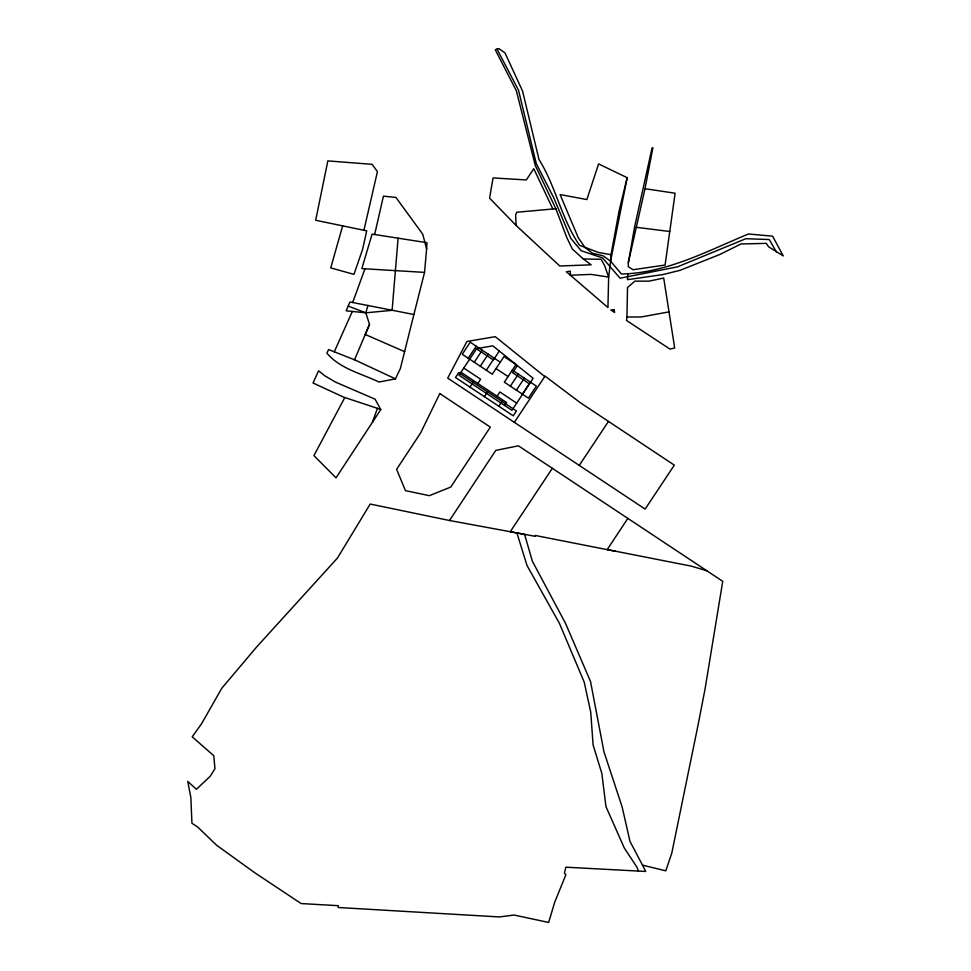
<?xml version="1.0" encoding="UTF-8"?>
<svg xmlns="http://www.w3.org/2000/svg" width="971" height="971" viewBox="0 0 971 971"><rect width="100%" height="100%" fill="white"/><g stroke="black" fill="none" stroke-linecap="round" stroke-linejoin="round"><path stroke-width="1.46" d="M626.95 317.031L627.521 287.525L634.913 281.129L648.919 281.177L663.703 278.046L674.687 347.982L669.966 349.099L626.513 320.442L626.95 317.031L641.139 316.983L669.286 311.825M426.609 249.001L426.997 242.701L372.099 234.12L361.831 268.603L424.545 272.39L426.609 249.001L422.749 234.229L395.937 197.441L383.436 196.166L374.648 234.533M627.873 273.446L627.448 279.672L663.12 274.538L680.003 270.326L719.705 254.548L740.994 243.964L766.301 243.369L768.644 246.828L783.257 255.907L772.613 236.184L748.41 233.987C707.434 250.967 666.774 273.069 621.44 274.016L610.577 261.163L603.112 255.822L592.553 253.273L585.028 247.556L578.255 237.677L560.085 194.552L586.86 199.553L598.597 163.929L627.169 177.693L610.577 261.163L608.647 277.087L607.931 307.528L566.324 271.759L570.28 271.176L570.365 275.23L591.06 274.392L608.647 277.087L604.593 265.508L601.085 259.306L583.34 258.954L572.344 249.049L566.663 237.227L555.861 208.729L535.288 165.483L516.366 90.776L495.259 49.764L498.742 48.55L504.981 52.871L522.592 91.14L538.99 159.487C555.958 186.566 561.469 219.045 579.505 245.262L598.367 252.436L611.038 254.73L610.577 261.163M398.098 238.113L392.102 310.332L365.8 312.82L346.161 310.805L349.961 301.981L413.889 314.507L424.545 272.39M644.999 188.702L675.112 193.217L665.086 265.034L633.068 269.744L628.334 266.794L628.298 262.801L634.718 226.377L652.039 148.053L652.9 147.689L644.999 188.702L628.298 262.801M611.038 254.73L619.073 211.01L627.169 177.693M363.931 230.273L377.428 171.612L372.099 164.33L327.834 160.895L315.696 220.271L366.722 230.855L362.523 249.583L353.954 274.368L330.735 267.899L342.654 225.867M395.452 378.86L354.549 359.792L328.586 349.56L326.887 353.165C340.202 368.883 361.236 373.483 379.018 382.028L395.452 378.86L400.355 368.555L413.889 314.507M404.749 351.708L365.254 334.485L369.526 324.35L365.8 312.82L367.985 305.392M372.391 422.336L377.452 408.342L380.766 409.568L336.002 477.853L313.924 455.593L344.814 397.527M352.679 302.503L364.975 268.773M354.549 359.792L369.526 324.35M334.279 351.805L352.327 311.436M642.499 865.137L645.739 871.46L565.875 867.188L564.394 873.196L565.875 874.774L554.672 902.302L548.664 922.45L514.072 915.034L499.373 916.94L338.139 907.497L338.284 905.676L301.156 903.564L254.754 872.735L216.497 845.158L197.793 827.11L191.93 823.238L190.862 797.543L187.743 781.4L196.409 789.289L210.149 776.327L214.943 768.753L213.814 755.766L192.222 736.795L201.519 723.832L221.789 688.257L256.781 646.82L337.423 558.094L370.194 504.046L449.512 520.505L495.768 450.398L518.405 445.81L722.74 581.313L704.982 689.41L697.943 725.592L671.811 853.011L665.803 870.829L642.499 865.137L629.973 841.372L622.144 806.962L603.95 751.748L590.526 681.496L565.547 623.406L532.375 561.238L524.583 534.366L510.261 531.732L552.329 468.301M468.24 358.25L476.227 346.222M474.261 362.244L482.235 350.203M480.281 366.225L488.255 354.197M469.928 387.077L473.108 382.271M486.289 370.218L494.275 358.19M477.829 383.448L480.621 379.224L463.774 368.058M499.312 351.041L493.389 359.974L476.53 348.807M484.359 396.654L487.551 391.835M497.079 396.217L499.871 391.993L516.681 403.135M517.373 365.606L512.639 372.743L529.45 383.885M510.358 386.167L518.332 374.138M498.803 406.218L501.995 401.411M504.677 405.49L506.619 402.552L460.982 372.257M516.378 390.16L524.352 378.132M522.398 394.153L530.372 382.113M514.363 422.3L545.022 376.129L580.306 402.698L674.323 465.145L645.132 509.095L447.716 378.132L466.917 341.489L495.271 336.67L544.743 376.542M627.861 518.393L607.215 549.574L691.206 566.117L706.864 570.766M579.262 465.388L608.489 421.414M555.861 208.729L516.693 212.261L515.613 215.271L516.196 225.539L559.769 266.005L591.121 264.816L583.34 258.954M636.211 227.299L669.832 231.511M449.512 520.505L535.203 536.32L535.373 535.482L615.711 551.334M377.452 408.342L343.491 397.09L313.026 382.987L318.597 370.837L324.812 375.813L335.396 382.052L375.085 399.19L380.766 409.568M348.188 306.096L365.8 312.82M500.283 362.171L470.207 342.229L462.232 354.269L492.309 374.211L504.01 356.551L516.038 364.538L504.35 382.186L528.406 398.134L536.38 386.106L512.324 370.145M496.035 368.592L508.064 376.566M516.196 225.539L489.566 198.145L493.062 177.924L526.343 179.951L533.795 168.711L552.851 208.996M776.46 252.12L769.287 239.546L745.862 238.708L677.6 266.807L620.044 278.204L602.639 257.995L581.156 250.712L570.766 238.32L553.968 198.242L536.295 163.65L518.49 90.157L497.055 49.133M638.433 871.072L636.927 867.152L624.28 847.986L605.94 806.549L601.85 773.462L593.099 744.988L590.732 712.131L584.202 682.103L559.405 623.321L526.974 565.425L516.924 532.945M439.802 393.546L420.722 432.75L396.617 469.309L405.453 490.646L429.352 495.671L450.775 487.066L490.331 427.131L439.802 393.546M458.676 372.694L455.484 377.501L513.246 415.794L516.426 410.976L458.676 372.694M476.664 348.613L459.016 375.231L511.935 410.296L533.14 378.314L492.88 345.858L476.664 348.613M614.255 309.713L610.795 309.955L614.57 312.48L614.255 309.713"/></g></svg>
